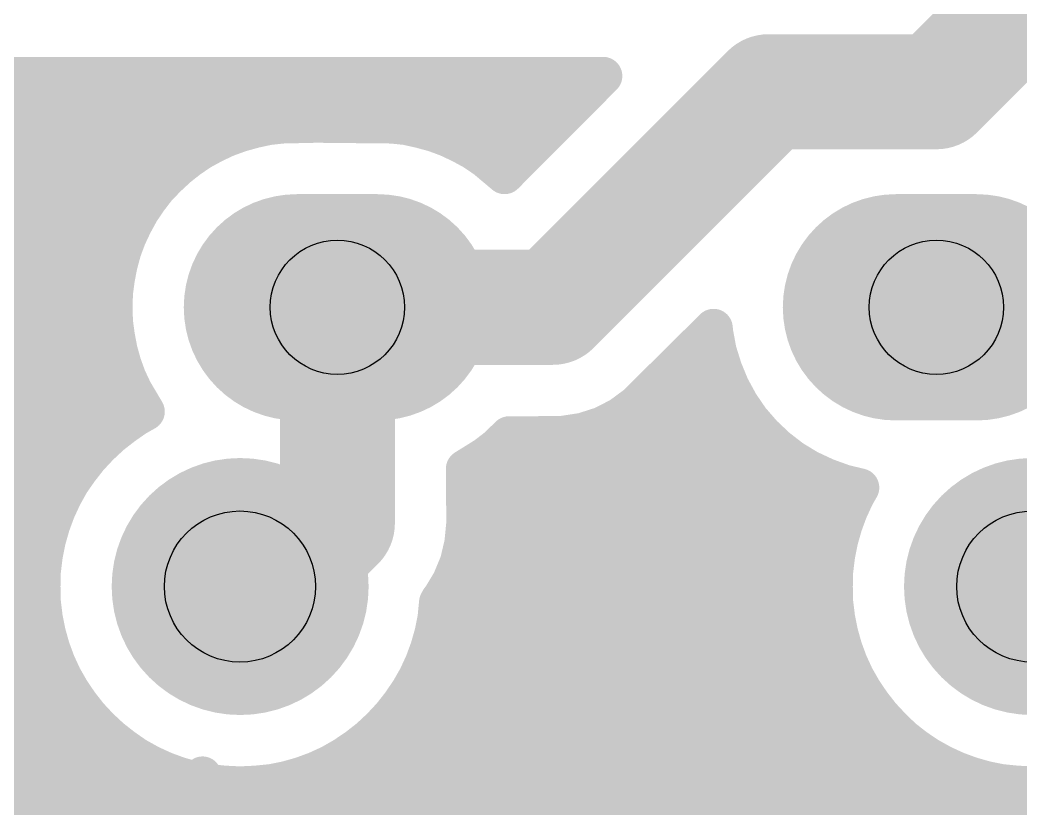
# Model space of a CAD drawing. Extents: x 0 to 2.03, y 0 to 1.72.
# Drawn here: x 0.7734 to 1.0345, y 0.2192 to 0.4249 of the extents above; entities that cross this region are included whole.
import ezdxf

# ---------------------------------------------------------------- set-up
doc = ezdxf.new("R2010")
doc.units = 0
for name, color, linetype in [('Drill_Top', 9, 'CONTINUOUS'), ('Top', 5, 'CONTINUOUS'), ('Top_Silk', 2, 'CONTINUOUS')]:
    doc.layers.add(name, color=color, linetype=linetype)

msp = doc.modelspace()

# ---------------------------------------------------------------- linework, layer by layer
at = {"layer": 'Drill_Top'}
for centre, radius in [((0.8562, 0.35), 0.0175), ((1.0124, 0.35), 0.0175), ((0.8308, 0.2772), 0.0197), ((1.0374, 0.2772), 0.0197)]:
    msp.add_circle(centre, radius, dxfattribs=at)
at = {"layer": 'Top', "linetype": 'CONTINUOUS'}
for points, const_width in [([(1.0124, 0.4062), (1.1125, 0.5062)], 0.03), ([(0.9124, 0.35), (0.9686, 0.4062)], 0.03), ([(0.9686, 0.4062), (1.0124, 0.4062)], 0.03), ([(0.9255, 0.4103), (0.4575, 0.4103)], 0.01), ([(0.8998, 0.3845), (0.9255, 0.4103)], 0.01), ([(0.4566, 0.4084), (0.9226, 0.4084)], 0.01), ([(0.4468, 0.3986), (0.9128, 0.3986)], 0.01), ([(0.8345, 0.3965), (0.8382, 0.3973)], 0.01), ([(0.8382, 0.3973), (0.8419, 0.3977)], 0.01), ([(0.8419, 0.3977), (0.8507, 0.3979)], 0.01), ([(0.8507, 0.3979), (0.8704, 0.3977)], 0.01), ([(0.8704, 0.3977), (0.8742, 0.3973)], 0.01), ([(0.8742, 0.3973), (0.8778, 0.3965)], 0.01), ([(0.8273, 0.3942), (0.8309, 0.3955)], 0.01), ([(0.8309, 0.3955), (0.8345, 0.3965)], 0.01), ([(0.8778, 0.3965), (0.8815, 0.3955)], 0.01), ([(0.8815, 0.3955), (0.885, 0.3942)], 0.01), ([(0.8206, 0.3908), (0.8239, 0.3926)], 0.01), ([(0.8239, 0.3926), (0.8273, 0.3942)], 0.01), ([(0.885, 0.3942), (0.8884, 0.3926)], 0.01), ([(0.8884, 0.3926), (0.8917, 0.3908)], 0.01), ([(0.8175, 0.3887), (0.8206, 0.3908)], 0.01), ([(0.8917, 0.3908), (0.8948, 0.3887)], 0.01), ([(0.5958, 0.3887), (0.8165, 0.3887)], 0.01), ([(0.8146, 0.3864), (0.8175, 0.3887)], 0.01), ([(0.8948, 0.3887), (0.8998, 0.3845)], 0.01), ([(0.8958, 0.3887), (0.9029, 0.3887)], 0.01), ([(0.8118, 0.3838), (0.8146, 0.3864)], 0.01), ([(0.8092, 0.3811), (0.8118, 0.3838)], 0.01), ([(0.6059, 0.3788), (0.8064, 0.3788)], 0.01), ([(0.8069, 0.3781), (0.8092, 0.3811)], 0.01), ([(0.8048, 0.375), (0.8069, 0.3781)], 0.01), ([(0.803, 0.3717), (0.8048, 0.375)], 0.01), ([(0.8014, 0.3683), (0.803, 0.3717)], 0.01), ([(0.6116, 0.369), (0.8007, 0.369)], 0.01), ([(0.8001, 0.3648), (0.8014, 0.3683)], 0.01), ([(0.7991, 0.3611), (0.8001, 0.3648)], 0.01), ([(0.7984, 0.3575), (0.7991, 0.3611)], 0.01), ([(0.6147, 0.3591), (0.7976, 0.3591)], 0.01), ([(0.8562, 0.35), (0.8562, 0.3025)], 0.03), ([(0.8562, 0.2937), (0.8562, 0.35)], 0.03), ([(0.8562, 0.35), (0.9124, 0.35)], 0.03), ([(1.0124, 0.35), (1.0707, 0.35)], 0.03), ([(0.7979, 0.3537), (0.7984, 0.3575)], 0.01), ([(0.7978, 0.35), (0.7979, 0.3537)], 0.01), ([(0.7979, 0.3462), (0.7978, 0.35)], 0.01), ([(0.6155, 0.3492), (0.7968, 0.3492)], 0.01), ([(0.7984, 0.3425), (0.7979, 0.3462)], 0.01), ([(0.7991, 0.3388), (0.7984, 0.3425)], 0.01), ([(0.9543, 0.3446), (0.9341, 0.3246)], 0.01), ([(0.9544, 0.3435), (0.9543, 0.3446)], 0.01), ([(0.9553, 0.3386), (0.9544, 0.3435)], 0.01), ([(0.6144, 0.3393), (0.7979, 0.3393)], 0.01), ([(0.8001, 0.3352), (0.7991, 0.3388)], 0.01), ([(0.95, 0.3393), (0.9542, 0.3393)], 0.01), ([(0.9568, 0.3338), (0.9553, 0.3386)], 0.01), ([(0.8014, 0.3316), (0.8001, 0.3352)], 0.01), ([(0.9587, 0.3292), (0.9568, 0.3338)], 0.01), ([(0.611, 0.3295), (0.8014, 0.3295)], 0.01), ([(0.803, 0.3282), (0.8014, 0.3316)], 0.01), ([(0.9401, 0.3295), (0.9576, 0.3295)], 0.01), ([(0.9611, 0.3248), (0.9587, 0.3292)], 0.01), ([(0.8062, 0.3228), (0.803, 0.3282)], 0.01), ([(0.9341, 0.3246), (0.9299, 0.3215)], 0.01), ([(0.9639, 0.3207), (0.9611, 0.3248)], 0.01), ([(0.8004, 0.3191), (0.8037, 0.3214)], 0.01), ([(0.8037, 0.3214), (0.8062, 0.3228)], 0.01), ([(0.9299, 0.3215), (0.9252, 0.3191)], 0.01), ([(0.6057, 0.3196), (0.8001, 0.3196)], 0.01), ([(0.7972, 0.3166), (0.8004, 0.3191)], 0.01), ([(0.9252, 0.3191), (0.9202, 0.3175)], 0.01), ([(0.9273, 0.3196), (0.9638, 0.3196)], 0.01), ([(0.9672, 0.3169), (0.9639, 0.3207)], 0.01), ([(0.7942, 0.3138), (0.7972, 0.3166)], 0.01), ([(0.901, 0.3166), (0.8978, 0.3135)], 0.01), ([(0.9074, 0.3166), (0.901, 0.3166)], 0.01), ([(0.915, 0.3167), (0.9074, 0.3166)], 0.01), ([(0.9202, 0.3175), (0.915, 0.3167)], 0.01), ([(0.9708, 0.3135), (0.9672, 0.3169)], 0.01), ([(0.7914, 0.3108), (0.7942, 0.3138)], 0.01), ([(0.8978, 0.3135), (0.8948, 0.3112)], 0.01), ([(0.9748, 0.3104), (0.9708, 0.3135)], 0.01), ([(0.8562, 0.3025), (0.8308, 0.2772)], 0.03), ([(0.8948, 0.3112), (0.8895, 0.3079)], 0.01), ([(0.6163, 0.3097), (0.7895, 0.3097)], 0.01), ([(0.7889, 0.3076), (0.7914, 0.3108)], 0.01), ([(0.8937, 0.3097), (0.9749, 0.3097)], 0.01), ([(0.9791, 0.3078), (0.9748, 0.3104)], 0.01), ([(0.7866, 0.3043), (0.7889, 0.3076)], 0.01), ([(0.8895, 0.3079), (0.8896, 0.2937)], 0.01), ([(0.9836, 0.3057), (0.9791, 0.3078)], 0.01), ([(0.9883, 0.304), (0.9836, 0.3057)], 0.01), ([(0.7846, 0.3007), (0.7866, 0.3043)], 0.01), ([(0.8396, 0.2772), (0.8562, 0.2937)], 0.03), ([(0.9925, 0.303), (0.9883, 0.304)], 0.01), ([(0.9912, 0.3007), (0.9925, 0.303)], 0.01), ([(0.7829, 0.297), (0.7846, 0.3007)], 0.01), ([(0.9895, 0.297), (0.9912, 0.3007)], 0.01), ([(0.6226, 0.2999), (0.7832, 0.2999)], 0.01), ([(0.8905, 0.2999), (0.9898, 0.2999)], 0.01), ([(0.7815, 0.2932), (0.7829, 0.297)], 0.01), ([(0.9881, 0.2932), (0.9895, 0.297)], 0.01), ([(0.7804, 0.2893), (0.7815, 0.2932)], 0.01), ([(0.8896, 0.2937), (0.8891, 0.2885)], 0.01), ([(0.987, 0.2893), (0.9881, 0.2932)], 0.01), ([(0.6262, 0.29), (0.7796, 0.29)], 0.01), ([(0.8903, 0.29), (0.9862, 0.29)], 0.01), ([(0.7796, 0.2853), (0.7804, 0.2893)], 0.01), ([(0.8891, 0.2885), (0.8879, 0.2834)], 0.01), ([(0.9862, 0.2853), (0.987, 0.2893)], 0.01), ([(0.7791, 0.2812), (0.7796, 0.2853)], 0.01), ([(0.8308, 0.2772), (0.8396, 0.2772)], 0.03), ([(0.9857, 0.2812), (0.9862, 0.2853)], 0.01), ([(0.8879, 0.2834), (0.8859, 0.2786)], 0.01), ([(0.6277, 0.2801), (0.7781, 0.2801)], 0.01), ([(0.779, 0.2772), (0.7791, 0.2812)], 0.01), ([(0.8877, 0.2801), (0.9846, 0.2801)], 0.01), ([(0.9856, 0.2772), (0.9857, 0.2812)], 0.01), ([(0.7791, 0.2731), (0.779, 0.2772)], 0.01), ([(0.8859, 0.2786), (0.8832, 0.2741)], 0.01), ([(0.9857, 0.2731), (0.9856, 0.2772)], 0.01), ([(0.7796, 0.269), (0.7791, 0.2731)], 0.01), ([(0.8825, 0.2731), (0.8821, 0.269)], 0.01), ([(0.8832, 0.2741), (0.8825, 0.2731)], 0.01), ([(0.8832, 0.2741), (0.8829, 0.2738)], 0.01), ([(0.8829, 0.2738), (0.8832, 0.2741)], 0.01), ([(0.9862, 0.269), (0.9857, 0.2731)], 0.01), ([(0.6273, 0.2703), (0.7784, 0.2703)], 0.01), ([(0.8832, 0.2703), (0.985, 0.2703)], 0.01), ([(0.7804, 0.265), (0.7796, 0.269)], 0.01), ([(0.8821, 0.269), (0.8813, 0.265)], 0.01), ([(0.987, 0.265), (0.9862, 0.269)], 0.01), ([(0.7815, 0.2611), (0.7804, 0.265)], 0.01), ([(0.8813, 0.265), (0.8802, 0.2611)], 0.01), ([(0.9881, 0.2611), (0.987, 0.265)], 0.01), ([(0.625, 0.2604), (0.7808, 0.2604)], 0.01), ([(0.7829, 0.2573), (0.7815, 0.2611)], 0.01), ([(0.8802, 0.2611), (0.8788, 0.2573)], 0.01), ([(0.8809, 0.2604), (0.9873, 0.2604)], 0.01), ([(0.9895, 0.2573), (0.9881, 0.2611)], 0.01), ([(0.7846, 0.2536), (0.7829, 0.2573)], 0.01), ([(0.8788, 0.2573), (0.8771, 0.2536)], 0.01), ([(0.9912, 0.2536), (0.9895, 0.2573)], 0.01), ([(0.7866, 0.2501), (0.7846, 0.2536)], 0.01), ([(0.8771, 0.2536), (0.8751, 0.2501)], 0.01), ([(0.9932, 0.2501), (0.9912, 0.2536)], 0.01), ([(0.6205, 0.2505), (0.7853, 0.2505)], 0.01), ([(0.7889, 0.2467), (0.7866, 0.2501)], 0.01), ([(0.8751, 0.2501), (0.8728, 0.2467)], 0.01), ([(0.8763, 0.2505), (0.9919, 0.2505)], 0.01), ([(0.9955, 0.2467), (0.9932, 0.2501)], 0.01), ([(0.7914, 0.2435), (0.7889, 0.2467)], 0.01), ([(0.8728, 0.2467), (0.8703, 0.2435)], 0.01), ([(0.998, 0.2435), (0.9955, 0.2467)], 0.01), ([(0.7942, 0.2405), (0.7914, 0.2435)], 0.01), ([(0.8703, 0.2435), (0.8675, 0.2405)], 0.01), ([(1.0008, 0.2405), (0.998, 0.2435)], 0.01), ([(0.6128, 0.2407), (0.793, 0.2407)], 0.01), ([(0.7972, 0.2377), (0.7942, 0.2405)], 0.01), ([(0.8675, 0.2405), (0.8645, 0.2377)], 0.01), ([(0.8687, 0.2407), (0.9996, 0.2407)], 0.01), ([(1.0037, 0.2377), (1.0008, 0.2405)], 0.01), ([(0.8004, 0.2352), (0.7972, 0.2377)], 0.01), ([(0.8037, 0.2329), (0.8004, 0.2352)], 0.01), ([(0.8613, 0.2352), (0.8579, 0.2329)], 0.01), ([(0.8645, 0.2377), (0.8613, 0.2352)], 0.01), ([(1.0069, 0.2352), (1.0037, 0.2377)], 0.01), ([(1.0103, 0.2329), (1.0069, 0.2352)], 0.01), ([(0.8073, 0.2309), (0.8037, 0.2329)], 0.01), ([(0.8579, 0.2329), (0.8544, 0.2309)], 0.01), ([(1.0139, 0.2309), (1.0103, 0.2329)], 0.01), ([(0.5992, 0.2308), (0.8066, 0.2308)], 0.01), ([(0.811, 0.2292), (0.8073, 0.2309)], 0.01), ([(0.8544, 0.2309), (0.8507, 0.2292)], 0.01), ([(0.8551, 0.2308), (1.0132, 0.2308)], 0.01), ([(1.0176, 0.2292), (1.0139, 0.2309)], 0.01), ([(0.8148, 0.2278), (0.811, 0.2292)], 0.01), ([(0.8187, 0.2267), (0.8148, 0.2278)], 0.01), ([(0.8469, 0.2278), (0.843, 0.2267)], 0.01), ([(0.8507, 0.2292), (0.8469, 0.2278)], 0.01), ([(1.0214, 0.2278), (1.0176, 0.2292)], 0.01), ([(1.0253, 0.2267), (1.0214, 0.2278)], 0.01), ([(0.8227, 0.2259), (0.8187, 0.2267)], 0.01), ([(0.8268, 0.2255), (0.8227, 0.2259)], 0.01), ([(0.8308, 0.2253), (0.8268, 0.2255)], 0.01), ([(0.8349, 0.2255), (0.8308, 0.2253)], 0.01), ([(0.839, 0.2259), (0.8349, 0.2255)], 0.01), ([(0.843, 0.2267), (0.839, 0.2259)], 0.01), ([(1.0293, 0.2259), (1.0253, 0.2267)], 0.01), ([(1.0334, 0.2255), (1.0293, 0.2259)], 0.01), ([(1.0374, 0.2253), (1.0334, 0.2255)], 0.01), ([(1.0415, 0.2255), (1.0374, 0.2253)], 0.01), ([(0.2906, 0.2209), (2.0064, 0.2209)], 0.01)]:
    msp.add_lwpolyline(points, dxfattribs=dict(at, const_width=const_width))
for points, const_width in [([(0.9611, 0.4062, 1), (0.9761, 0.4062, 1), (0.9611, 0.4062, 1)], 0.015), ([(0.9611, 0.4062, 1), (0.9761, 0.4062, 1), (0.9611, 0.4062, 1)], 0.015), ([(1.0049, 0.4062, 1), (1.0199, 0.4062, 1), (1.0049, 0.4062, 1)], 0.015), ([(1.0049, 0.4062, 1), (1.0199, 0.4062, 1), (1.0049, 0.4062, 1)], 0.015), ([(0.923, 0.4103, 1), (0.928, 0.4103, 1), (0.923, 0.4103, 1)], 0.005), ([(0.923, 0.4103, 1), (0.928, 0.4103, 1), (0.923, 0.4103, 1)], 0.005), ([(0.8357, 0.3973, 1), (0.8407, 0.3973, 1), (0.8357, 0.3973, 1)], 0.005), ([(0.8357, 0.3973, 1), (0.8407, 0.3973, 1), (0.8357, 0.3973, 1)], 0.005), ([(0.8394, 0.3977, 1), (0.8444, 0.3977, 1), (0.8394, 0.3977, 1)], 0.005), ([(0.8394, 0.3977, 1), (0.8444, 0.3977, 1), (0.8394, 0.3977, 1)], 0.005), ([(0.8482, 0.3979, 1), (0.8532, 0.3979, 1), (0.8482, 0.3979, 1)], 0.005), ([(0.8482, 0.3979, 1), (0.8532, 0.3979, 1), (0.8482, 0.3979, 1)], 0.005), ([(0.8679, 0.3977, 1), (0.8729, 0.3977, 1), (0.8679, 0.3977, 1)], 0.005), ([(0.8679, 0.3977, 1), (0.8729, 0.3977, 1), (0.8679, 0.3977, 1)], 0.005), ([(0.8717, 0.3973, 1), (0.8767, 0.3973, 1), (0.8717, 0.3973, 1)], 0.005), ([(0.8717, 0.3973, 1), (0.8767, 0.3973, 1), (0.8717, 0.3973, 1)], 0.005), ([(0.8284, 0.3955, 1), (0.8334, 0.3955, 1), (0.8284, 0.3955, 1)], 0.005), ([(0.8284, 0.3955, 1), (0.8334, 0.3955, 1), (0.8284, 0.3955, 1)], 0.005), ([(0.832, 0.3965, 1), (0.837, 0.3965, 1), (0.832, 0.3965, 1)], 0.005), ([(0.832, 0.3965, 1), (0.837, 0.3965, 1), (0.832, 0.3965, 1)], 0.005), ([(0.8753, 0.3965, 1), (0.8803, 0.3965, 1), (0.8753, 0.3965, 1)], 0.005), ([(0.8753, 0.3965, 1), (0.8803, 0.3965, 1), (0.8753, 0.3965, 1)], 0.005), ([(0.879, 0.3955, 1), (0.884, 0.3955, 1), (0.879, 0.3955, 1)], 0.005), ([(0.879, 0.3955, 1), (0.884, 0.3955, 1), (0.879, 0.3955, 1)], 0.005), ([(0.8214, 0.3926, 1), (0.8264, 0.3926, 1), (0.8214, 0.3926, 1)], 0.005), ([(0.8214, 0.3926, 1), (0.8264, 0.3926, 1), (0.8214, 0.3926, 1)], 0.005), ([(0.8248, 0.3942, 1), (0.8298, 0.3942, 1), (0.8248, 0.3942, 1)], 0.005), ([(0.8248, 0.3942, 1), (0.8298, 0.3942, 1), (0.8248, 0.3942, 1)], 0.005), ([(0.8825, 0.3942, 1), (0.8875, 0.3942, 1), (0.8825, 0.3942, 1)], 0.005), ([(0.8825, 0.3942, 1), (0.8875, 0.3942, 1), (0.8825, 0.3942, 1)], 0.005), ([(0.8859, 0.3926, 1), (0.8909, 0.3926, 1), (0.8859, 0.3926, 1)], 0.005), ([(0.8859, 0.3926, 1), (0.8909, 0.3926, 1), (0.8859, 0.3926, 1)], 0.005), ([(0.8181, 0.3908, 1), (0.8231, 0.3908, 1), (0.8181, 0.3908, 1)], 0.005), ([(0.8181, 0.3908, 1), (0.8231, 0.3908, 1), (0.8181, 0.3908, 1)], 0.005), ([(0.8892, 0.3908, 1), (0.8942, 0.3908, 1), (0.8892, 0.3908, 1)], 0.005), ([(0.8892, 0.3908, 1), (0.8942, 0.3908, 1), (0.8892, 0.3908, 1)], 0.005), ([(0.815, 0.3887, 1), (0.82, 0.3887, 1), (0.815, 0.3887, 1)], 0.005), ([(0.815, 0.3887, 1), (0.82, 0.3887, 1), (0.815, 0.3887, 1)], 0.005), ([(0.8923, 0.3887, 1), (0.8973, 0.3887, 1), (0.8923, 0.3887, 1)], 0.005), ([(0.8923, 0.3887, 1), (0.8973, 0.3887, 1), (0.8923, 0.3887, 1)], 0.005), ([(0.8121, 0.3864, 1), (0.8171, 0.3864, 1), (0.8121, 0.3864, 1)], 0.005), ([(0.8121, 0.3864, 1), (0.8171, 0.3864, 1), (0.8121, 0.3864, 1)], 0.005), ([(0.8973, 0.3845, 1), (0.9023, 0.3845, 1), (0.8973, 0.3845, 1)], 0.005), ([(0.8973, 0.3845, 1), (0.9023, 0.3845, 1), (0.8973, 0.3845, 1)], 0.005), ([(0.8093, 0.3838, 1), (0.8143, 0.3838, 1), (0.8093, 0.3838, 1)], 0.005), ([(0.8093, 0.3838, 1), (0.8143, 0.3838, 1), (0.8093, 0.3838, 1)], 0.005), ([(0.8067, 0.3811, 1), (0.8117, 0.3811, 1), (0.8067, 0.3811, 1)], 0.005), ([(0.8067, 0.3811, 1), (0.8117, 0.3811, 1), (0.8067, 0.3811, 1)], 0.005), ([(0.8044, 0.3781, 1), (0.8094, 0.3781, 1), (0.8044, 0.3781, 1)], 0.005), ([(0.8044, 0.3781, 1), (0.8094, 0.3781, 1), (0.8044, 0.3781, 1)], 0.005), ([(0.8023, 0.375, 1), (0.8073, 0.375, 1), (0.8023, 0.375, 1)], 0.005), ([(0.8023, 0.375, 1), (0.8073, 0.375, 1), (0.8023, 0.375, 1)], 0.005), ([(0.8604, 0.35, 1), (0.8309, 0.35, 1), (0.8604, 0.35, 1)], 0.0295), ([(0.8814, 0.35, 1), (0.8519, 0.35, 1), (0.8814, 0.35, 1)], 0.0295), ([(1.0166, 0.35, 1), (0.9871, 0.35, 1), (1.0166, 0.35, 1)], 0.0295), ([(1.0376, 0.35, 1), (1.0081, 0.35, 1), (1.0376, 0.35, 1)], 0.0295), ([(0.8005, 0.3717, 1), (0.8055, 0.3717, 1), (0.8005, 0.3717, 1)], 0.005), ([(0.8005, 0.3717, 1), (0.8055, 0.3717, 1), (0.8005, 0.3717, 1)], 0.005), ([(0.7989, 0.3683, 1), (0.8039, 0.3683, 1), (0.7989, 0.3683, 1)], 0.005), ([(0.7989, 0.3683, 1), (0.8039, 0.3683, 1), (0.7989, 0.3683, 1)], 0.005), ([(0.7976, 0.3648, 1), (0.8026, 0.3648, 1), (0.7976, 0.3648, 1)], 0.005), ([(0.7976, 0.3648, 1), (0.8026, 0.3648, 1), (0.7976, 0.3648, 1)], 0.005), ([(0.7966, 0.3611, 1), (0.8016, 0.3611, 1), (0.7966, 0.3611, 1)], 0.005), ([(0.7966, 0.3611, 1), (0.8016, 0.3611, 1), (0.7966, 0.3611, 1)], 0.005), ([(0.8487, 0.35, 1), (0.8637, 0.35, 1), (0.8487, 0.35, 1)], 0.015), ([(0.8487, 0.35, 1), (0.8637, 0.35, 1), (0.8487, 0.35, 1)], 0.015), ([(0.8487, 0.35, 1), (0.8637, 0.35, 1), (0.8487, 0.35, 1)], 0.015), ([(0.9049, 0.35, 1), (0.9199, 0.35, 1), (0.9049, 0.35, 1)], 0.015), ([(0.9049, 0.35, 1), (0.9199, 0.35, 1), (0.9049, 0.35, 1)], 0.015), ([(0.7959, 0.3575, 1), (0.8009, 0.3575, 1), (0.7959, 0.3575, 1)], 0.005), ([(0.7959, 0.3575, 1), (0.8009, 0.3575, 1), (0.7959, 0.3575, 1)], 0.005), ([(0.7954, 0.3537, 1), (0.8004, 0.3537, 1), (0.7954, 0.3537, 1)], 0.005), ([(0.7954, 0.3537, 1), (0.8004, 0.3537, 1), (0.7954, 0.3537, 1)], 0.005), ([(0.7953, 0.35, 1), (0.8003, 0.35, 1), (0.7953, 0.35, 1)], 0.005), ([(0.7953, 0.35, 1), (0.8003, 0.35, 1), (0.7953, 0.35, 1)], 0.005), ([(0.7954, 0.3462, 1), (0.8004, 0.3462, 1), (0.7954, 0.3462, 1)], 0.005), ([(0.7954, 0.3462, 1), (0.8004, 0.3462, 1), (0.7954, 0.3462, 1)], 0.005), ([(0.7959, 0.3425, 1), (0.8009, 0.3425, 1), (0.7959, 0.3425, 1)], 0.005), ([(0.7959, 0.3425, 1), (0.8009, 0.3425, 1), (0.7959, 0.3425, 1)], 0.005), ([(0.9518, 0.3446, 1), (0.9568, 0.3446, 1), (0.9518, 0.3446, 1)], 0.005), ([(0.9518, 0.3446, 1), (0.9568, 0.3446, 1), (0.9518, 0.3446, 1)], 0.005), ([(0.9519, 0.3435, 1), (0.9569, 0.3435, 1), (0.9519, 0.3435, 1)], 0.005), ([(0.9519, 0.3435, 1), (0.9569, 0.3435, 1), (0.9519, 0.3435, 1)], 0.005), ([(0.7966, 0.3388, 1), (0.8016, 0.3388, 1), (0.7966, 0.3388, 1)], 0.005), ([(0.7966, 0.3388, 1), (0.8016, 0.3388, 1), (0.7966, 0.3388, 1)], 0.005), ([(0.9528, 0.3386, 1), (0.9578, 0.3386, 1), (0.9528, 0.3386, 1)], 0.005), ([(0.9528, 0.3386, 1), (0.9578, 0.3386, 1), (0.9528, 0.3386, 1)], 0.005), ([(0.7976, 0.3352, 1), (0.8026, 0.3352, 1), (0.7976, 0.3352, 1)], 0.005), ([(0.7976, 0.3352, 1), (0.8026, 0.3352, 1), (0.7976, 0.3352, 1)], 0.005), ([(0.9543, 0.3338, 1), (0.9593, 0.3338, 1), (0.9543, 0.3338, 1)], 0.005), ([(0.9543, 0.3338, 1), (0.9593, 0.3338, 1), (0.9543, 0.3338, 1)], 0.005), ([(0.7989, 0.3316, 1), (0.8039, 0.3316, 1), (0.7989, 0.3316, 1)], 0.005), ([(0.7989, 0.3316, 1), (0.8039, 0.3316, 1), (0.7989, 0.3316, 1)], 0.005), ([(0.9562, 0.3292, 1), (0.9612, 0.3292, 1), (0.9562, 0.3292, 1)], 0.005), ([(0.9562, 0.3292, 1), (0.9612, 0.3292, 1), (0.9562, 0.3292, 1)], 0.005), ([(0.8005, 0.3282, 1), (0.8055, 0.3282, 1), (0.8005, 0.3282, 1)], 0.005), ([(0.8005, 0.3282, 1), (0.8055, 0.3282, 1), (0.8005, 0.3282, 1)], 0.005), ([(0.9316, 0.3246, 1), (0.9366, 0.3246, 1), (0.9316, 0.3246, 1)], 0.005), ([(0.9316, 0.3246, 1), (0.9366, 0.3246, 1), (0.9316, 0.3246, 1)], 0.005), ([(0.9586, 0.3248, 1), (0.9636, 0.3248, 1), (0.9586, 0.3248, 1)], 0.005), ([(0.9586, 0.3248, 1), (0.9636, 0.3248, 1), (0.9586, 0.3248, 1)], 0.005), ([(0.8012, 0.3214, 1), (0.8062, 0.3214, 1), (0.8012, 0.3214, 1)], 0.005), ([(0.8012, 0.3214, 1), (0.8062, 0.3214, 1), (0.8012, 0.3214, 1)], 0.005), ([(0.8037, 0.3228, 1), (0.8087, 0.3228, 1), (0.8037, 0.3228, 1)], 0.005), ([(0.8037, 0.3228, 1), (0.8087, 0.3228, 1), (0.8037, 0.3228, 1)], 0.005), ([(0.9274, 0.3215, 1), (0.9324, 0.3215, 1), (0.9274, 0.3215, 1)], 0.005), ([(0.9274, 0.3215, 1), (0.9324, 0.3215, 1), (0.9274, 0.3215, 1)], 0.005), ([(0.7979, 0.3191, 1), (0.8029, 0.3191, 1), (0.7979, 0.3191, 1)], 0.005), ([(0.7979, 0.3191, 1), (0.8029, 0.3191, 1), (0.7979, 0.3191, 1)], 0.005), ([(0.9227, 0.3191, 1), (0.9277, 0.3191, 1), (0.9227, 0.3191, 1)], 0.005), ([(0.9227, 0.3191, 1), (0.9277, 0.3191, 1), (0.9227, 0.3191, 1)], 0.005), ([(0.9614, 0.3207, 1), (0.9664, 0.3207, 1), (0.9614, 0.3207, 1)], 0.005), ([(0.9614, 0.3207, 1), (0.9664, 0.3207, 1), (0.9614, 0.3207, 1)], 0.005), ([(0.7947, 0.3166, 1), (0.7997, 0.3166, 1), (0.7947, 0.3166, 1)], 0.005), ([(0.7947, 0.3166, 1), (0.7997, 0.3166, 1), (0.7947, 0.3166, 1)], 0.005), ([(0.8985, 0.3166, 1), (0.9035, 0.3166, 1), (0.8985, 0.3166, 1)], 0.005), ([(0.8985, 0.3166, 1), (0.9035, 0.3166, 1), (0.8985, 0.3166, 1)], 0.005), ([(0.9049, 0.3166, 1), (0.9099, 0.3166, 1), (0.9049, 0.3166, 1)], 0.005), ([(0.9049, 0.3166, 1), (0.9099, 0.3166, 1), (0.9049, 0.3166, 1)], 0.005), ([(0.9125, 0.3167, 1), (0.9175, 0.3167, 1), (0.9125, 0.3167, 1)], 0.005), ([(0.9125, 0.3167, 1), (0.9175, 0.3167, 1), (0.9125, 0.3167, 1)], 0.005), ([(0.9177, 0.3175, 1), (0.9227, 0.3175, 1), (0.9177, 0.3175, 1)], 0.005), ([(0.9177, 0.3175, 1), (0.9227, 0.3175, 1), (0.9177, 0.3175, 1)], 0.005), ([(0.9647, 0.3169, 1), (0.9697, 0.3169, 1), (0.9647, 0.3169, 1)], 0.005), ([(0.9647, 0.3169, 1), (0.9697, 0.3169, 1), (0.9647, 0.3169, 1)], 0.005), ([(0.7917, 0.3138, 1), (0.7967, 0.3138, 1), (0.7917, 0.3138, 1)], 0.005), ([(0.7917, 0.3138, 1), (0.7967, 0.3138, 1), (0.7917, 0.3138, 1)], 0.005), ([(0.8953, 0.3135, 1), (0.9003, 0.3135, 1), (0.8953, 0.3135, 1)], 0.005), ([(0.8953, 0.3135, 1), (0.9003, 0.3135, 1), (0.8953, 0.3135, 1)], 0.005), ([(0.9683, 0.3135, 1), (0.9733, 0.3135, 1), (0.9683, 0.3135, 1)], 0.005), ([(0.9683, 0.3135, 1), (0.9733, 0.3135, 1), (0.9683, 0.3135, 1)], 0.005), ([(0.8487, 0.3025, 1), (0.8637, 0.3025, 1), (0.8487, 0.3025, 1)], 0.015), ([(0.8487, 0.3025, 1), (0.8637, 0.3025, 1), (0.8487, 0.3025, 1)], 0.015), ([(0.8923, 0.3112, 1), (0.8973, 0.3112, 1), (0.8923, 0.3112, 1)], 0.005), ([(0.8923, 0.3112, 1), (0.8973, 0.3112, 1), (0.8923, 0.3112, 1)], 0.005), ([(0.7889, 0.3108, 1), (0.7939, 0.3108, 1), (0.7889, 0.3108, 1)], 0.005), ([(0.7889, 0.3108, 1), (0.7939, 0.3108, 1), (0.7889, 0.3108, 1)], 0.005), ([(0.9723, 0.3104, 1), (0.9773, 0.3104, 1), (0.9723, 0.3104, 1)], 0.005), ([(0.9723, 0.3104, 1), (0.9773, 0.3104, 1), (0.9723, 0.3104, 1)], 0.005), ([(0.7864, 0.3076, 1), (0.7914, 0.3076, 1), (0.7864, 0.3076, 1)], 0.005), ([(0.7864, 0.3076, 1), (0.7914, 0.3076, 1), (0.7864, 0.3076, 1)], 0.005), ([(0.8476, 0.2772, 1), (0.8141, 0.2772, 1), (0.8476, 0.2772, 1)], 0.0335), ([(0.887, 0.3079, 1), (0.892, 0.3079, 1), (0.887, 0.3079, 1)], 0.005), ([(0.887, 0.3079, 1), (0.892, 0.3079, 1), (0.887, 0.3079, 1)], 0.005), ([(0.9766, 0.3078, 1), (0.9816, 0.3078, 1), (0.9766, 0.3078, 1)], 0.005), ([(0.9766, 0.3078, 1), (0.9816, 0.3078, 1), (0.9766, 0.3078, 1)], 0.005), ([(0.9811, 0.3057, 1), (0.9861, 0.3057, 1), (0.9811, 0.3057, 1)], 0.005), ([(0.9811, 0.3057, 1), (0.9861, 0.3057, 1), (0.9811, 0.3057, 1)], 0.005), ([(1.0542, 0.2772, 1), (1.0207, 0.2772, 1), (1.0542, 0.2772, 1)], 0.0335), ([(0.7841, 0.3043, 1), (0.7891, 0.3043, 1), (0.7841, 0.3043, 1)], 0.005), ([(0.7841, 0.3043, 1), (0.7891, 0.3043, 1), (0.7841, 0.3043, 1)], 0.005), ([(0.8487, 0.2937, 1), (0.8637, 0.2937, 1), (0.8487, 0.2937, 1)], 0.015), ([(0.8487, 0.2937, 1), (0.8637, 0.2937, 1), (0.8487, 0.2937, 1)], 0.015), ([(0.9858, 0.304, 1), (0.9908, 0.304, 1), (0.9858, 0.304, 1)], 0.005), ([(0.9858, 0.304, 1), (0.9908, 0.304, 1), (0.9858, 0.304, 1)], 0.005), ([(0.99, 0.303, 1), (0.995, 0.303, 1), (0.99, 0.303, 1)], 0.005), ([(0.99, 0.303, 1), (0.995, 0.303, 1), (0.99, 0.303, 1)], 0.005), ([(0.7821, 0.3007, 1), (0.7871, 0.3007, 1), (0.7821, 0.3007, 1)], 0.005), ([(0.7821, 0.3007, 1), (0.7871, 0.3007, 1), (0.7821, 0.3007, 1)], 0.005), ([(0.9887, 0.3007, 1), (0.9937, 0.3007, 1), (0.9887, 0.3007, 1)], 0.005), ([(0.9887, 0.3007, 1), (0.9937, 0.3007, 1), (0.9887, 0.3007, 1)], 0.005), ([(0.7804, 0.297, 1), (0.7854, 0.297, 1), (0.7804, 0.297, 1)], 0.005), ([(0.7804, 0.297, 1), (0.7854, 0.297, 1), (0.7804, 0.297, 1)], 0.005), ([(0.987, 0.297, 1), (0.992, 0.297, 1), (0.987, 0.297, 1)], 0.005), ([(0.987, 0.297, 1), (0.992, 0.297, 1), (0.987, 0.297, 1)], 0.005), ([(0.779, 0.2932, 1), (0.784, 0.2932, 1), (0.779, 0.2932, 1)], 0.005), ([(0.779, 0.2932, 1), (0.784, 0.2932, 1), (0.779, 0.2932, 1)], 0.005), ([(0.8871, 0.2937, 1), (0.8921, 0.2937, 1), (0.8871, 0.2937, 1)], 0.005), ([(0.8871, 0.2937, 1), (0.8921, 0.2937, 1), (0.8871, 0.2937, 1)], 0.005), ([(0.9856, 0.2932, 1), (0.9906, 0.2932, 1), (0.9856, 0.2932, 1)], 0.005), ([(0.9856, 0.2932, 1), (0.9906, 0.2932, 1), (0.9856, 0.2932, 1)], 0.005), ([(0.7779, 0.2893, 1), (0.7829, 0.2893, 1), (0.7779, 0.2893, 1)], 0.005), ([(0.7779, 0.2893, 1), (0.7829, 0.2893, 1), (0.7779, 0.2893, 1)], 0.005), ([(0.8866, 0.2885, 1), (0.8916, 0.2885, 1), (0.8866, 0.2885, 1)], 0.005), ([(0.8866, 0.2885, 1), (0.8916, 0.2885, 1), (0.8866, 0.2885, 1)], 0.005), ([(0.9845, 0.2893, 1), (0.9895, 0.2893, 1), (0.9845, 0.2893, 1)], 0.005), ([(0.9845, 0.2893, 1), (0.9895, 0.2893, 1), (0.9845, 0.2893, 1)], 0.005), ([(0.7771, 0.2853, 1), (0.7821, 0.2853, 1), (0.7771, 0.2853, 1)], 0.005), ([(0.7771, 0.2853, 1), (0.7821, 0.2853, 1), (0.7771, 0.2853, 1)], 0.005), ([(0.8233, 0.2772, 1), (0.8383, 0.2772, 1), (0.8233, 0.2772, 1)], 0.015), ([(0.8233, 0.2772, 1), (0.8383, 0.2772, 1), (0.8233, 0.2772, 1)], 0.015), ([(0.8321, 0.2772, 1), (0.8471, 0.2772, 1), (0.8321, 0.2772, 1)], 0.015), ([(0.8321, 0.2772, 1), (0.8471, 0.2772, 1), (0.8321, 0.2772, 1)], 0.015), ([(0.9837, 0.2853, 1), (0.9887, 0.2853, 1), (0.9837, 0.2853, 1)], 0.005), ([(0.9837, 0.2853, 1), (0.9887, 0.2853, 1), (0.9837, 0.2853, 1)], 0.005), ([(0.8854, 0.2834, 1), (0.8904, 0.2834, 1), (0.8854, 0.2834, 1)], 0.005), ([(0.8854, 0.2834, 1), (0.8904, 0.2834, 1), (0.8854, 0.2834, 1)], 0.005), ([(0.7766, 0.2812, 1), (0.7816, 0.2812, 1), (0.7766, 0.2812, 1)], 0.005), ([(0.7766, 0.2812, 1), (0.7816, 0.2812, 1), (0.7766, 0.2812, 1)], 0.005), ([(0.9832, 0.2812, 1), (0.9882, 0.2812, 1), (0.9832, 0.2812, 1)], 0.005), ([(0.9832, 0.2812, 1), (0.9882, 0.2812, 1), (0.9832, 0.2812, 1)], 0.005), ([(0.7765, 0.2772, 1), (0.7815, 0.2772, 1), (0.7765, 0.2772, 1)], 0.005), ([(0.7765, 0.2772, 1), (0.7815, 0.2772, 1), (0.7765, 0.2772, 1)], 0.005), ([(0.8834, 0.2786, 1), (0.8884, 0.2786, 1), (0.8834, 0.2786, 1)], 0.005), ([(0.8834, 0.2786, 1), (0.8884, 0.2786, 1), (0.8834, 0.2786, 1)], 0.005), ([(0.9831, 0.2772, 1), (0.9881, 0.2772, 1), (0.9831, 0.2772, 1)], 0.005), ([(0.9831, 0.2772, 1), (0.9881, 0.2772, 1), (0.9831, 0.2772, 1)], 0.005), ([(0.7766, 0.2731, 1), (0.7816, 0.2731, 1), (0.7766, 0.2731, 1)], 0.005), ([(0.7766, 0.2731, 1), (0.7816, 0.2731, 1), (0.7766, 0.2731, 1)], 0.005), ([(0.88, 0.2731, 1), (0.885, 0.2731, 1), (0.88, 0.2731, 1)], 0.005), ([(0.88, 0.2731, 1), (0.885, 0.2731, 1), (0.88, 0.2731, 1)], 0.005), ([(0.8804, 0.2738, 1), (0.8854, 0.2738, 1), (0.8804, 0.2738, 1)], 0.005), ([(0.8804, 0.2738, 1), (0.8854, 0.2738, 1), (0.8804, 0.2738, 1)], 0.005), ([(0.8807, 0.2741, 1), (0.8857, 0.2741, 1), (0.8807, 0.2741, 1)], 0.005), ([(0.8807, 0.2741, 1), (0.8857, 0.2741, 1), (0.8807, 0.2741, 1)], 0.005), ([(0.8807, 0.2741, 1), (0.8857, 0.2741, 1), (0.8807, 0.2741, 1)], 0.005), ([(0.8807, 0.2741, 1), (0.8857, 0.2741, 1), (0.8807, 0.2741, 1)], 0.005), ([(0.9832, 0.2731, 1), (0.9882, 0.2731, 1), (0.9832, 0.2731, 1)], 0.005), ([(0.9832, 0.2731, 1), (0.9882, 0.2731, 1), (0.9832, 0.2731, 1)], 0.005), ([(0.7771, 0.269, 1), (0.7821, 0.269, 1), (0.7771, 0.269, 1)], 0.005), ([(0.7771, 0.269, 1), (0.7821, 0.269, 1), (0.7771, 0.269, 1)], 0.005), ([(0.8796, 0.269, 1), (0.8846, 0.269, 1), (0.8796, 0.269, 1)], 0.005), ([(0.8796, 0.269, 1), (0.8846, 0.269, 1), (0.8796, 0.269, 1)], 0.005), ([(0.9837, 0.269, 1), (0.9887, 0.269, 1), (0.9837, 0.269, 1)], 0.005), ([(0.9837, 0.269, 1), (0.9887, 0.269, 1), (0.9837, 0.269, 1)], 0.005), ([(0.7779, 0.265, 1), (0.7829, 0.265, 1), (0.7779, 0.265, 1)], 0.005), ([(0.7779, 0.265, 1), (0.7829, 0.265, 1), (0.7779, 0.265, 1)], 0.005), ([(0.8788, 0.265, 1), (0.8838, 0.265, 1), (0.8788, 0.265, 1)], 0.005), ([(0.8788, 0.265, 1), (0.8838, 0.265, 1), (0.8788, 0.265, 1)], 0.005), ([(0.9845, 0.265, 1), (0.9895, 0.265, 1), (0.9845, 0.265, 1)], 0.005), ([(0.9845, 0.265, 1), (0.9895, 0.265, 1), (0.9845, 0.265, 1)], 0.005), ([(0.779, 0.2611, 1), (0.784, 0.2611, 1), (0.779, 0.2611, 1)], 0.005), ([(0.779, 0.2611, 1), (0.784, 0.2611, 1), (0.779, 0.2611, 1)], 0.005), ([(0.8777, 0.2611, 1), (0.8827, 0.2611, 1), (0.8777, 0.2611, 1)], 0.005), ([(0.8777, 0.2611, 1), (0.8827, 0.2611, 1), (0.8777, 0.2611, 1)], 0.005), ([(0.9856, 0.2611, 1), (0.9906, 0.2611, 1), (0.9856, 0.2611, 1)], 0.005), ([(0.9856, 0.2611, 1), (0.9906, 0.2611, 1), (0.9856, 0.2611, 1)], 0.005), ([(0.7804, 0.2573, 1), (0.7854, 0.2573, 1), (0.7804, 0.2573, 1)], 0.005), ([(0.7804, 0.2573, 1), (0.7854, 0.2573, 1), (0.7804, 0.2573, 1)], 0.005), ([(0.8763, 0.2573, 1), (0.8813, 0.2573, 1), (0.8763, 0.2573, 1)], 0.005), ([(0.8763, 0.2573, 1), (0.8813, 0.2573, 1), (0.8763, 0.2573, 1)], 0.005), ([(0.987, 0.2573, 1), (0.992, 0.2573, 1), (0.987, 0.2573, 1)], 0.005), ([(0.987, 0.2573, 1), (0.992, 0.2573, 1), (0.987, 0.2573, 1)], 0.005), ([(0.7821, 0.2536, 1), (0.7871, 0.2536, 1), (0.7821, 0.2536, 1)], 0.005), ([(0.7821, 0.2536, 1), (0.7871, 0.2536, 1), (0.7821, 0.2536, 1)], 0.005), ([(0.8746, 0.2536, 1), (0.8796, 0.2536, 1), (0.8746, 0.2536, 1)], 0.005), ([(0.8746, 0.2536, 1), (0.8796, 0.2536, 1), (0.8746, 0.2536, 1)], 0.005), ([(0.9887, 0.2536, 1), (0.9937, 0.2536, 1), (0.9887, 0.2536, 1)], 0.005), ([(0.9887, 0.2536, 1), (0.9937, 0.2536, 1), (0.9887, 0.2536, 1)], 0.005), ([(0.7841, 0.2501, 1), (0.7891, 0.2501, 1), (0.7841, 0.2501, 1)], 0.005), ([(0.7841, 0.2501, 1), (0.7891, 0.2501, 1), (0.7841, 0.2501, 1)], 0.005), ([(0.8726, 0.2501, 1), (0.8776, 0.2501, 1), (0.8726, 0.2501, 1)], 0.005), ([(0.8726, 0.2501, 1), (0.8776, 0.2501, 1), (0.8726, 0.2501, 1)], 0.005), ([(0.9907, 0.2501, 1), (0.9957, 0.2501, 1), (0.9907, 0.2501, 1)], 0.005), ([(0.9907, 0.2501, 1), (0.9957, 0.2501, 1), (0.9907, 0.2501, 1)], 0.005), ([(0.7864, 0.2467, 1), (0.7914, 0.2467, 1), (0.7864, 0.2467, 1)], 0.005), ([(0.7864, 0.2467, 1), (0.7914, 0.2467, 1), (0.7864, 0.2467, 1)], 0.005), ([(0.8703, 0.2467, 1), (0.8753, 0.2467, 1), (0.8703, 0.2467, 1)], 0.005), ([(0.8703, 0.2467, 1), (0.8753, 0.2467, 1), (0.8703, 0.2467, 1)], 0.005), ([(0.993, 0.2467, 1), (0.998, 0.2467, 1), (0.993, 0.2467, 1)], 0.005), ([(0.993, 0.2467, 1), (0.998, 0.2467, 1), (0.993, 0.2467, 1)], 0.005), ([(0.7889, 0.2435, 1), (0.7939, 0.2435, 1), (0.7889, 0.2435, 1)], 0.005), ([(0.7889, 0.2435, 1), (0.7939, 0.2435, 1), (0.7889, 0.2435, 1)], 0.005), ([(0.8678, 0.2435, 1), (0.8728, 0.2435, 1), (0.8678, 0.2435, 1)], 0.005), ([(0.8678, 0.2435, 1), (0.8728, 0.2435, 1), (0.8678, 0.2435, 1)], 0.005), ([(0.9955, 0.2435, 1), (1.0005, 0.2435, 1), (0.9955, 0.2435, 1)], 0.005), ([(0.9955, 0.2435, 1), (1.0005, 0.2435, 1), (0.9955, 0.2435, 1)], 0.005), ([(0.7917, 0.2405, 1), (0.7967, 0.2405, 1), (0.7917, 0.2405, 1)], 0.005), ([(0.7917, 0.2405, 1), (0.7967, 0.2405, 1), (0.7917, 0.2405, 1)], 0.005), ([(0.865, 0.2405, 1), (0.87, 0.2405, 1), (0.865, 0.2405, 1)], 0.005), ([(0.865, 0.2405, 1), (0.87, 0.2405, 1), (0.865, 0.2405, 1)], 0.005), ([(0.9983, 0.2405, 1), (1.0033, 0.2405, 1), (0.9983, 0.2405, 1)], 0.005), ([(0.9983, 0.2405, 1), (1.0033, 0.2405, 1), (0.9983, 0.2405, 1)], 0.005), ([(0.7947, 0.2377, 1), (0.7997, 0.2377, 1), (0.7947, 0.2377, 1)], 0.005), ([(0.7947, 0.2377, 1), (0.7997, 0.2377, 1), (0.7947, 0.2377, 1)], 0.005), ([(0.7979, 0.2352, 1), (0.8029, 0.2352, 1), (0.7979, 0.2352, 1)], 0.005), ([(0.7979, 0.2352, 1), (0.8029, 0.2352, 1), (0.7979, 0.2352, 1)], 0.005), ([(0.8588, 0.2352, 1), (0.8638, 0.2352, 1), (0.8588, 0.2352, 1)], 0.005), ([(0.8588, 0.2352, 1), (0.8638, 0.2352, 1), (0.8588, 0.2352, 1)], 0.005), ([(0.862, 0.2377, 1), (0.867, 0.2377, 1), (0.862, 0.2377, 1)], 0.005), ([(0.862, 0.2377, 1), (0.867, 0.2377, 1), (0.862, 0.2377, 1)], 0.005), ([(1.0012, 0.2377, 1), (1.0062, 0.2377, 1), (1.0012, 0.2377, 1)], 0.005), ([(1.0012, 0.2377, 1), (1.0062, 0.2377, 1), (1.0012, 0.2377, 1)], 0.005), ([(1.0044, 0.2352, 1), (1.0094, 0.2352, 1), (1.0044, 0.2352, 1)], 0.005), ([(1.0044, 0.2352, 1), (1.0094, 0.2352, 1), (1.0044, 0.2352, 1)], 0.005), ([(0.8012, 0.2329, 1), (0.8062, 0.2329, 1), (0.8012, 0.2329, 1)], 0.005), ([(0.8012, 0.2329, 1), (0.8062, 0.2329, 1), (0.8012, 0.2329, 1)], 0.005), ([(0.8554, 0.2329, 1), (0.8604, 0.2329, 1), (0.8554, 0.2329, 1)], 0.005), ([(0.8554, 0.2329, 1), (0.8604, 0.2329, 1), (0.8554, 0.2329, 1)], 0.005), ([(1.0078, 0.2329, 1), (1.0128, 0.2329, 1), (1.0078, 0.2329, 1)], 0.005), ([(1.0078, 0.2329, 1), (1.0128, 0.2329, 1), (1.0078, 0.2329, 1)], 0.005), ([(0.8048, 0.2309, 1), (0.8098, 0.2309, 1), (0.8048, 0.2309, 1)], 0.005), ([(0.8048, 0.2309, 1), (0.8098, 0.2309, 1), (0.8048, 0.2309, 1)], 0.005), ([(0.8519, 0.2309, 1), (0.8569, 0.2309, 1), (0.8519, 0.2309, 1)], 0.005), ([(0.8519, 0.2309, 1), (0.8569, 0.2309, 1), (0.8519, 0.2309, 1)], 0.005), ([(1.0114, 0.2309, 1), (1.0164, 0.2309, 1), (1.0114, 0.2309, 1)], 0.005), ([(1.0114, 0.2309, 1), (1.0164, 0.2309, 1), (1.0114, 0.2309, 1)], 0.005), ([(0.8085, 0.2292, 1), (0.8135, 0.2292, 1), (0.8085, 0.2292, 1)], 0.005), ([(0.8085, 0.2292, 1), (0.8135, 0.2292, 1), (0.8085, 0.2292, 1)], 0.005), ([(0.8123, 0.2278, 1), (0.8173, 0.2278, 1), (0.8123, 0.2278, 1)], 0.005), ([(0.8123, 0.2278, 1), (0.8173, 0.2278, 1), (0.8123, 0.2278, 1)], 0.005), ([(0.8444, 0.2278, 1), (0.8494, 0.2278, 1), (0.8444, 0.2278, 1)], 0.005), ([(0.8444, 0.2278, 1), (0.8494, 0.2278, 1), (0.8444, 0.2278, 1)], 0.005), ([(0.8482, 0.2292, 1), (0.8532, 0.2292, 1), (0.8482, 0.2292, 1)], 0.005), ([(0.8482, 0.2292, 1), (0.8532, 0.2292, 1), (0.8482, 0.2292, 1)], 0.005), ([(1.0151, 0.2292, 1), (1.0201, 0.2292, 1), (1.0151, 0.2292, 1)], 0.005), ([(1.0151, 0.2292, 1), (1.0201, 0.2292, 1), (1.0151, 0.2292, 1)], 0.005), ([(1.0189, 0.2278, 1), (1.0239, 0.2278, 1), (1.0189, 0.2278, 1)], 0.005), ([(1.0189, 0.2278, 1), (1.0239, 0.2278, 1), (1.0189, 0.2278, 1)], 0.005), ([(0.8162, 0.2267, 1), (0.8212, 0.2267, 1), (0.8162, 0.2267, 1)], 0.005), ([(0.8162, 0.2267, 1), (0.8212, 0.2267, 1), (0.8162, 0.2267, 1)], 0.005), ([(0.8202, 0.2259, 1), (0.8252, 0.2259, 1), (0.8202, 0.2259, 1)], 0.005), ([(0.8202, 0.2259, 1), (0.8252, 0.2259, 1), (0.8202, 0.2259, 1)], 0.005), ([(0.8243, 0.2255, 1), (0.8293, 0.2255, 1), (0.8243, 0.2255, 1)], 0.005), ([(0.8243, 0.2255, 1), (0.8293, 0.2255, 1), (0.8243, 0.2255, 1)], 0.005), ([(0.8283, 0.2253, 1), (0.8333, 0.2253, 1), (0.8283, 0.2253, 1)], 0.005), ([(0.8283, 0.2253, 1), (0.8333, 0.2253, 1), (0.8283, 0.2253, 1)], 0.005), ([(0.8324, 0.2255, 1), (0.8374, 0.2255, 1), (0.8324, 0.2255, 1)], 0.005), ([(0.8324, 0.2255, 1), (0.8374, 0.2255, 1), (0.8324, 0.2255, 1)], 0.005), ([(0.8365, 0.2259, 1), (0.8415, 0.2259, 1), (0.8365, 0.2259, 1)], 0.005), ([(0.8365, 0.2259, 1), (0.8415, 0.2259, 1), (0.8365, 0.2259, 1)], 0.005), ([(0.8405, 0.2267, 1), (0.8455, 0.2267, 1), (0.8405, 0.2267, 1)], 0.005), ([(0.8405, 0.2267, 1), (0.8455, 0.2267, 1), (0.8405, 0.2267, 1)], 0.005), ([(1.0228, 0.2267, 1), (1.0278, 0.2267, 1), (1.0228, 0.2267, 1)], 0.005), ([(1.0228, 0.2267, 1), (1.0278, 0.2267, 1), (1.0228, 0.2267, 1)], 0.005), ([(1.0268, 0.2259, 1), (1.0318, 0.2259, 1), (1.0268, 0.2259, 1)], 0.005), ([(1.0268, 0.2259, 1), (1.0318, 0.2259, 1), (1.0268, 0.2259, 1)], 0.005), ([(1.0309, 0.2255, 1), (1.0359, 0.2255, 1), (1.0309, 0.2255, 1)], 0.005), ([(1.0309, 0.2255, 1), (1.0359, 0.2255, 1), (1.0309, 0.2255, 1)], 0.005), ([(1.0349, 0.2253, 1), (1.0399, 0.2253, 1), (1.0349, 0.2253, 1)], 0.005), ([(1.0349, 0.2253, 1), (1.0399, 0.2253, 1), (1.0349, 0.2253, 1)], 0.005)]:
    msp.add_lwpolyline(points, format="xyb", dxfattribs=dict(at, const_width=const_width))
at = {"layer": 'Top'}
for points in [[(0.8457, 0.3795), (0.8667, 0.3795), (0.8457, 0.3205), (0.8667, 0.3205)], [(1.0019, 0.3795), (1.0229, 0.3795), (1.0019, 0.3205), (1.0229, 0.3205)]]:
    msp.add_solid(points, dxfattribs=at)
at = {"layer": 'Top_Silk', "linetype": 'CONTINUOUS', "const_width": 0.0098}
for points in [[(0.626, 0.38), (0.7863, 0.38)], [(0.7863, 0.32), (0.7863, 0.38)], [(0.626, 0.32), (0.7863, 0.32)], [(0.6123, 0.3185), (0.7934, 0.3185)], [(0.821, 0.228), (0.821, 0.1492)]]:
    msp.add_lwpolyline(points, dxfattribs=at)
at = {"layer": 'Top_Silk', "linetype": 'CONTINUOUS', "const_width": 0.0049}
for points in [[(0.7838, 0.38, 1), (0.7888, 0.38, 1), (0.7838, 0.38, 1)], [(0.7838, 0.38, 1), (0.7888, 0.38, 1), (0.7838, 0.38, 1)], [(0.7838, 0.32, 1), (0.7888, 0.32, 1), (0.7838, 0.32, 1)], [(0.7838, 0.32, 1), (0.7888, 0.32, 1), (0.7838, 0.32, 1)], [(0.791, 0.3185, 1), (0.7959, 0.3185, 1), (0.791, 0.3185, 1)], [(0.8186, 0.228, 1), (0.8235, 0.228, 1), (0.8186, 0.228, 1)]]:
    msp.add_lwpolyline(points, format="xyb", dxfattribs=at)

doc.saveas('drawing.dxf')
